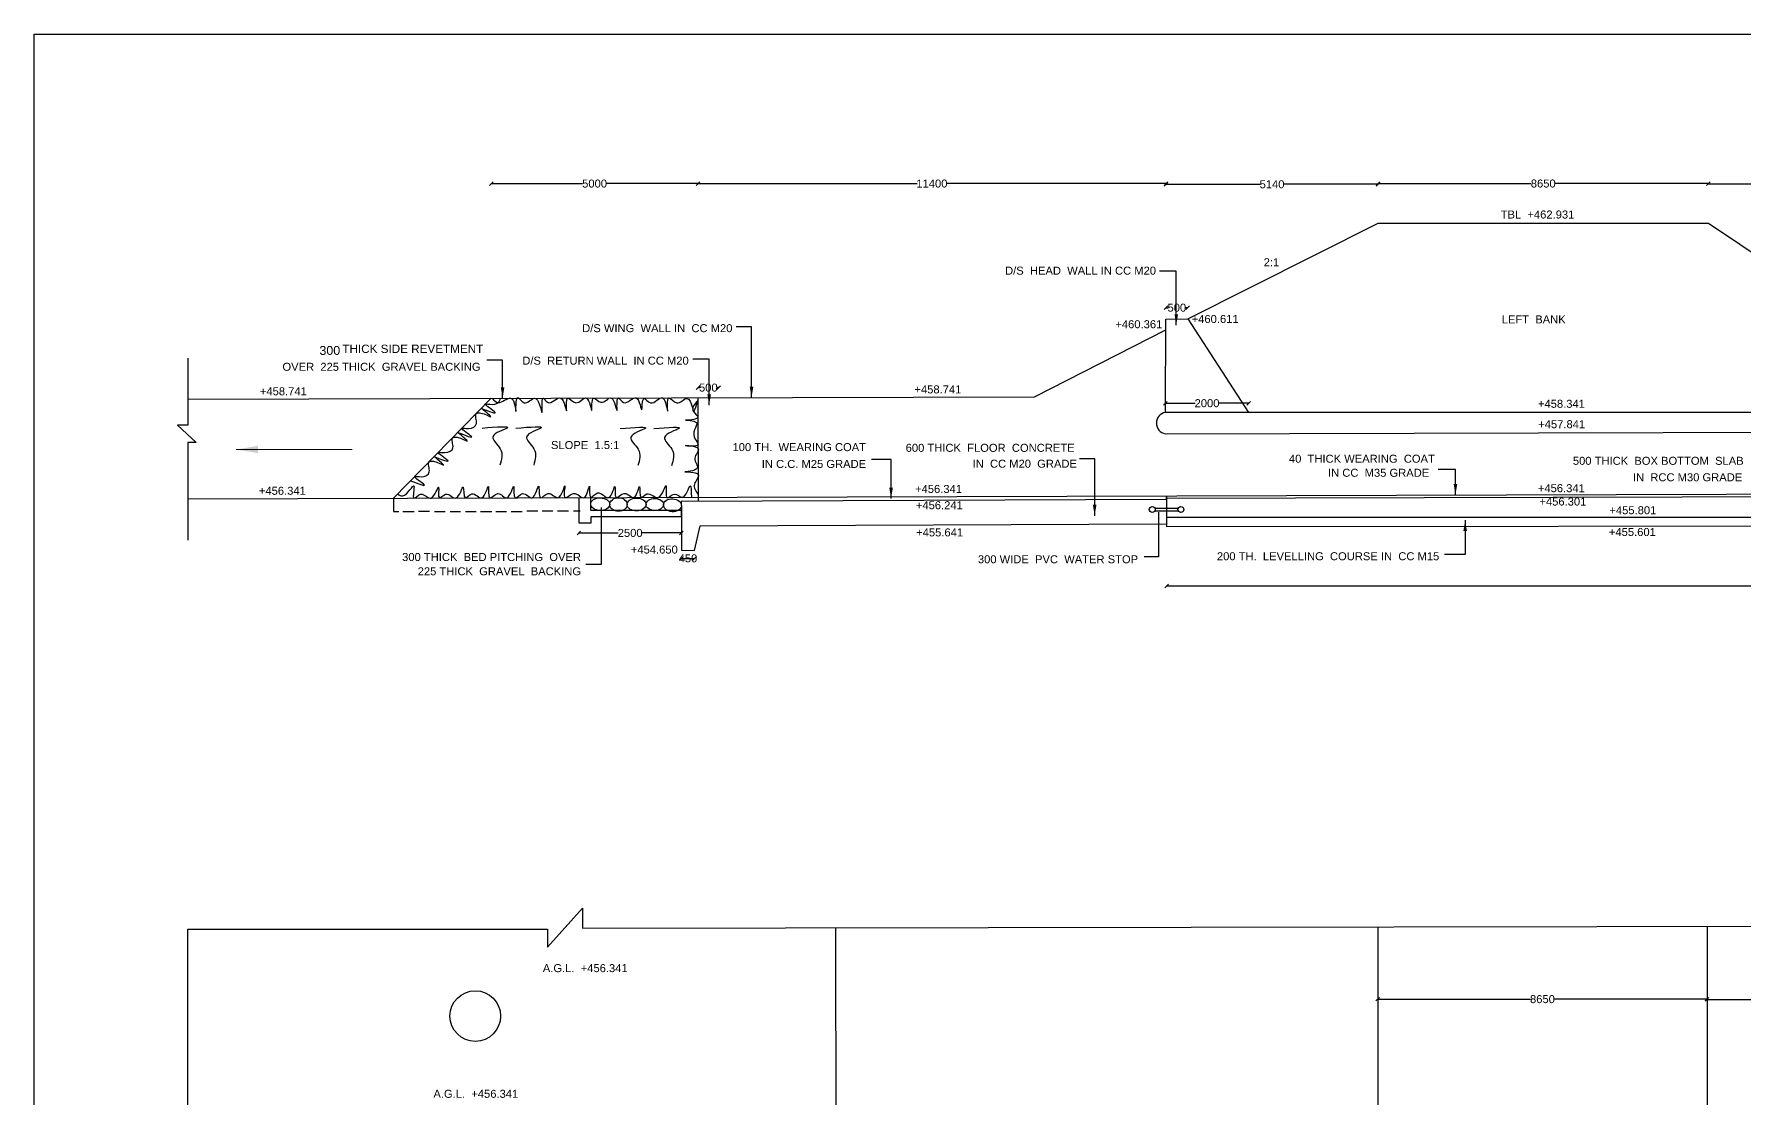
# Model space of a CAD drawing. Header units: millimetres. Extents: x 5124 to 2868371, y 2311 to 44595386.
# Drawn here: x 2735315 to 2782349, y 44565550 to 44594847 of the extents above; entities that cross this region are included whole.
import ezdxf

# ---------------------------------------------------------------- set-up
doc = ezdxf.new("R2010")
doc.units = ezdxf.units.MM
doc.header["$MEASUREMENT"] = 0
for name, color, linetype in [('DIMENSION', 7, 'Continuous'), ('DRAWING', 2, 'Continuous'), ('TEXT', 1, 'Continuous')]:
    doc.layers.add(name, color=color, linetype=linetype)
doc.styles.get("Standard").update_dxf_attribs({"font": 'arial.ttf', "height": 220})
doc.dimstyles.get("Standard").update_dxf_attribs({"dimtxt": 80, "dimasz": 100, "dimexe": 0.18, "dimexo": 0.0625, "dimgap": 0.09, "dimtad": 0, "dimdec": 0, "dimzin": 0, "dimdsep": 46, "dimtxsty": 'Standard', "dimblk": 'OBLIQUE', "dimcen": 0.09, "dimse1": 1, "dimse2": 1, "dimadec": 0, "dimazin": 0, "dimtfac": 1, "dimtdec": 0, "dimtofl": 0, "dimtmove": 0, "dimatfit": 3, "dimfxl": 0, "dimtolj": 1, "dimtzin": 0, "dimarcsym": 0})

# ---------------------------------------------------------------- blocks, each defined once
blk = doc.blocks.new('_Oblique')
at = {"color": 0, "linetype": 'ByBlock', "lineweight": -2}
blk.add_line((-0.5, -0.5), (0.5, 0.5), dxfattribs=at)
blk = doc.blocks.new('*D4')
at = {"layer": 'Defpoints', "color": 0, "transparency": 16777216}
for p in [(2753563, 44590735), (2747883, 44584826), (2753563, 44584841)]:
    blk.add_point(p, dxfattribs=at)
at = {"layer": 'DIMENSION', "color": 0, "lineweight": -2, "transparency": 16777216}
for p, q in [((2747883, 44590735), (2750395, 44590735)), ((2753563, 44590735), (2751051, 44590735))]:
    blk.add_line(p, q, dxfattribs=at)
at = {"layer": 'DIMENSION', "color": 0, "lineweight": -2, "transparency": 16777216, "xscale": 100, "yscale": 100, "zscale": 100, "rotation": 180}
blk.add_blockref('_Oblique', (2747883, 44590735), dxfattribs=at)
at = {"layer": 'DIMENSION', "color": 0, "lineweight": -2, "transparency": 16777216, "xscale": 100, "yscale": 100, "zscale": 100}
blk.add_blockref('_Oblique', (2753563, 44590735), dxfattribs=at)
at = {"layer": 'DIMENSION', "color": 0, "transparency": 16777216, "insert": (2750723, 44590735), "char_height": 220, "attachment_point": 5}
blk.add_mtext('\\A1;5000', dxfattribs=at)
blk = doc.blocks.new('*D5')
at = {"layer": 'Defpoints', "color": 0, "transparency": 16777216}
for p in [(2766433, 44590735), (2766433, 44586715), (2753563, 44584841)]:
    blk.add_point(p, dxfattribs=at)
at = {"layer": 'DIMENSION', "color": 0, "lineweight": -2, "transparency": 16777216}
for p, q in [((2753563, 44590735), (2759595, 44590735)), ((2766433, 44590735), (2760401, 44590735))]:
    blk.add_line(p, q, dxfattribs=at)
at = {"layer": 'DIMENSION', "color": 0, "lineweight": -2, "transparency": 16777216, "xscale": 100, "yscale": 100, "zscale": 100, "rotation": 180}
blk.add_blockref('_Oblique', (2753563, 44590735), dxfattribs=at)
at = {"layer": 'DIMENSION', "color": 0, "lineweight": -2, "transparency": 16777216, "xscale": 100, "yscale": 100, "zscale": 100}
blk.add_blockref('_Oblique', (2766433, 44590735), dxfattribs=at)
at = {"layer": 'DIMENSION', "color": 0, "transparency": 16777216, "insert": (2759998, 44590735), "char_height": 220, "attachment_point": 5}
blk.add_mtext('\\A1;11400', dxfattribs=at)
blk = doc.blocks.new('*D6')
at = {"layer": 'Defpoints', "color": 0, "transparency": 16777216}
for p in [(2772265, 44590715), (2772265, 44589643), (2766434, 44586715)]:
    blk.add_point(p, dxfattribs=at)
at = {"layer": 'DIMENSION', "color": 0, "lineweight": -2, "transparency": 16777216}
for p, q in [((2766434, 44590715), (2769022, 44590715)), ((2772265, 44590715), (2769678, 44590715))]:
    blk.add_line(p, q, dxfattribs=at)
at = {"layer": 'DIMENSION', "color": 0, "lineweight": -2, "transparency": 16777216, "xscale": 100, "yscale": 100, "zscale": 100, "rotation": 180}
blk.add_blockref('_Oblique', (2766434, 44590715), dxfattribs=at)
at = {"layer": 'DIMENSION', "color": 0, "lineweight": -2, "transparency": 16777216, "xscale": 100, "yscale": 100, "zscale": 100}
blk.add_blockref('_Oblique', (2772265, 44590715), dxfattribs=at)
at = {"layer": 'DIMENSION', "color": 0, "transparency": 16777216, "insert": (2769350, 44590715), "char_height": 220, "attachment_point": 5}
blk.add_mtext('\\A1;5140', dxfattribs=at)
blk = doc.blocks.new('*D7')
at = {"layer": 'Defpoints', "color": 0, "transparency": 16777216}
for p in [(2781348, 44590736), (2772265, 44589643), (2781348, 44589643)]:
    blk.add_point(p, dxfattribs=at)
at = {"layer": 'DIMENSION', "color": 0, "lineweight": -2, "transparency": 16777216}
for p, q in [((2772265, 44590736), (2776478, 44590736)), ((2781348, 44590736), (2777135, 44590736))]:
    blk.add_line(p, q, dxfattribs=at)
at = {"layer": 'DIMENSION', "color": 0, "lineweight": -2, "transparency": 16777216, "xscale": 100, "yscale": 100, "zscale": 100, "rotation": 180}
blk.add_blockref('_Oblique', (2772265, 44590736), dxfattribs=at)
at = {"layer": 'DIMENSION', "color": 0, "lineweight": -2, "transparency": 16777216, "xscale": 100, "yscale": 100, "zscale": 100}
blk.add_blockref('_Oblique', (2781348, 44590736), dxfattribs=at)
at = {"layer": 'DIMENSION', "color": 0, "transparency": 16777216, "insert": (2776807, 44590736), "char_height": 220, "attachment_point": 5}
blk.add_mtext('\\A1;8650', dxfattribs=at)
blk = doc.blocks.new('*D8')
at = {"layer": 'Defpoints', "color": 0, "transparency": 16777216}
for p in [(2789131, 44590730), (2781348, 44589643), (2789131, 44584425)]:
    blk.add_point(p, dxfattribs=at)
at = {"layer": 'DIMENSION', "color": 0, "lineweight": -2, "transparency": 16777216}
for p, q in [((2781348, 44590730), (2784911, 44590730)), ((2789131, 44590730), (2785568, 44590730))]:
    blk.add_line(p, q, dxfattribs=at)
at = {"layer": 'DIMENSION', "color": 0, "lineweight": -2, "transparency": 16777216, "xscale": 100, "yscale": 100, "zscale": 100, "rotation": 180}
blk.add_blockref('_Oblique', (2781348, 44590730), dxfattribs=at)
at = {"layer": 'DIMENSION', "color": 0, "lineweight": -2, "transparency": 16777216, "xscale": 100, "yscale": 100, "zscale": 100}
blk.add_blockref('_Oblique', (2789131, 44590730), dxfattribs=at)
at = {"layer": 'DIMENSION', "color": 0, "transparency": 16777216, "insert": (2785240, 44590730), "char_height": 220, "attachment_point": 5}
blk.add_mtext('\\A1;6900', dxfattribs=at)
blk = doc.blocks.new('*D17')
at = {"layer": 'Defpoints', "color": 0, "transparency": 16777216}
for p in [(2767032, 44587320), (2766434, 44587009), (2767032, 44587015)]:
    blk.add_point(p, dxfattribs=at)
at = {"layer": 'DIMENSION', "color": 0, "lineweight": -2, "transparency": 16777216}
for p, q in [((2766434, 44587320), (2766491, 44587320)), ((2767032, 44587320), (2766976, 44587320))]:
    blk.add_line(p, q, dxfattribs=at)
at = {"layer": 'DIMENSION', "color": 0, "lineweight": -2, "transparency": 16777216, "xscale": 100, "yscale": 100, "zscale": 100, "rotation": 180}
blk.add_blockref('_Oblique', (2766434, 44587320), dxfattribs=at)
at = {"layer": 'DIMENSION', "color": 0, "lineweight": -2, "transparency": 16777216, "xscale": 100, "yscale": 100, "zscale": 100}
blk.add_blockref('_Oblique', (2767032, 44587320), dxfattribs=at)
at = {"layer": 'DIMENSION', "color": 0, "transparency": 16777216, "insert": (2766733, 44587320), "char_height": 220, "attachment_point": 5}
blk.add_mtext('\\A1;500', dxfattribs=at)
blk = doc.blocks.new('*D18')
at = {"layer": 'Defpoints', "color": 0, "transparency": 16777216}
for p in [(2766418, 44584439), (2768708, 44584691), (2768708, 44584439)]:
    blk.add_point(p, dxfattribs=at)
at = {"layer": 'DIMENSION', "color": 0, "lineweight": -2, "transparency": 16777216}
for p, q in [((2766418, 44584691), (2767233, 44584691)), ((2768708, 44584691), (2767893, 44584691))]:
    blk.add_line(p, q, dxfattribs=at)
at = {"layer": 'DIMENSION', "color": 0, "lineweight": -2, "transparency": 16777216, "xscale": 100, "yscale": 100, "zscale": 100, "rotation": 180}
blk.add_blockref('_Oblique', (2766418, 44584691), dxfattribs=at)
at = {"layer": 'DIMENSION', "color": 0, "lineweight": -2, "transparency": 16777216, "xscale": 100, "yscale": 100, "zscale": 100}
blk.add_blockref('_Oblique', (2768708, 44584691), dxfattribs=at)
at = {"layer": 'DIMENSION', "color": 0, "transparency": 16777216, "insert": (2767563, 44584691), "char_height": 220, "attachment_point": 5}
blk.add_mtext('\\A1;2000', dxfattribs=at)
blk = doc.blocks.new('*D19')
at = {"layer": 'Defpoints', "color": 0, "transparency": 16777216}
for p in [(2753563, 44584841), (2754137, 44585120), (2754137, 44584843)]:
    blk.add_point(p, dxfattribs=at)
at = {"layer": 'DIMENSION', "color": 0, "lineweight": -2, "transparency": 16777216}
for p, q in [((2753563, 44585120), (2753607, 44585120)), ((2754137, 44585120), (2754093, 44585120))]:
    blk.add_line(p, q, dxfattribs=at)
at = {"layer": 'DIMENSION', "color": 0, "lineweight": -2, "transparency": 16777216, "xscale": 100, "yscale": 100, "zscale": 100, "rotation": 180}
blk.add_blockref('_Oblique', (2753563, 44585120), dxfattribs=at)
at = {"layer": 'DIMENSION', "color": 0, "lineweight": -2, "transparency": 16777216, "xscale": 100, "yscale": 100, "zscale": 100}
blk.add_blockref('_Oblique', (2754137, 44585120), dxfattribs=at)
at = {"layer": 'DIMENSION', "color": 0, "transparency": 16777216, "insert": (2753850, 44585120), "char_height": 220, "attachment_point": 5}
blk.add_mtext('\\A1;500', dxfattribs=at)
blk = doc.blocks.new('*D20')
at = {"layer": 'Defpoints', "color": 0, "transparency": 16777216}
for p in [(2750290, 44581403), (2753112, 44581389), (2753112, 44581121)]:
    blk.add_point(p, dxfattribs=at)
at = {"layer": 'DIMENSION', "color": 0, "lineweight": -2, "transparency": 16777216}
for p, q in [((2750290, 44581121), (2751371, 44581121)), ((2753112, 44581121), (2752031, 44581121))]:
    blk.add_line(p, q, dxfattribs=at)
at = {"layer": 'DIMENSION', "color": 0, "lineweight": -2, "transparency": 16777216, "xscale": 100, "yscale": 100, "zscale": 100, "rotation": 180}
blk.add_blockref('_Oblique', (2750290, 44581121), dxfattribs=at)
at = {"layer": 'DIMENSION', "color": 0, "lineweight": -2, "transparency": 16777216, "xscale": 100, "yscale": 100, "zscale": 100}
blk.add_blockref('_Oblique', (2753112, 44581121), dxfattribs=at)
at = {"layer": 'DIMENSION', "color": 0, "transparency": 16777216, "insert": (2751701, 44581121), "char_height": 220, "attachment_point": 5}
blk.add_mtext('\\A1;2500', dxfattribs=at)
blk = doc.blocks.new('*D21')
at = {"layer": 'Defpoints', "color": 0, "transparency": 16777216}
for p in [(2753108, 44580644), (2753472, 44580642), (2753472, 44580422)]:
    blk.add_point(p, dxfattribs=at)
at = {"layer": 'DIMENSION', "color": 0, "lineweight": -2, "transparency": 16777216}
blk.add_line((2753108, 44580422), (2753472, 44580422), dxfattribs=at)
at = {"layer": 'DIMENSION', "color": 0, "lineweight": -2, "transparency": 16777216, "xscale": 100, "yscale": 100, "zscale": 100, "rotation": 180}
blk.add_blockref('_Oblique', (2753108, 44580422), dxfattribs=at)
at = {"layer": 'DIMENSION', "color": 0, "lineweight": -2, "transparency": 16777216, "xscale": 100, "yscale": 100, "zscale": 100}
blk.add_blockref('_Oblique', (2753472, 44580422), dxfattribs=at)
at = {"layer": 'DIMENSION', "color": 0, "transparency": 16777216, "insert": (2753290, 44580422), "char_height": 220, "attachment_point": 5}
blk.add_mtext('\\A1;450', dxfattribs=at)
blk = doc.blocks.new('*D22')
at = {"layer": 'Defpoints', "color": 0, "transparency": 16777216}
for p in [(2766449, 44581296), (2824553, 44581363), (2824553, 44579663)]:
    blk.add_point(p, dxfattribs=at)
at = {"layer": 'DIMENSION', "color": 0, "lineweight": -2, "transparency": 16777216}
for p, q in [((2766449, 44579663), (2795087, 44579663)), ((2824553, 44579663), (2795915, 44579663))]:
    blk.add_line(p, q, dxfattribs=at)
at = {"layer": 'DIMENSION', "color": 0, "lineweight": -2, "transparency": 16777216, "xscale": 100, "yscale": 100, "zscale": 100, "rotation": 180}
blk.add_blockref('_Oblique', (2766449, 44579663), dxfattribs=at)
at = {"layer": 'DIMENSION', "color": 0, "lineweight": -2, "transparency": 16777216, "xscale": 100, "yscale": 100, "zscale": 100}
blk.add_blockref('_Oblique', (2824553, 44579663), dxfattribs=at)
at = {"layer": 'DIMENSION', "color": 0, "transparency": 16777216, "insert": (2795501, 44579663), "char_height": 220, "attachment_point": 5}
blk.add_mtext('\\A1;51986', dxfattribs=at)
blk = doc.blocks.new('*D34')
at = {"layer": 'Defpoints', "color": 0, "transparency": 16777216}
for p in [(2772259, 44568231), (2781313, 44568292), (2781313, 44568231)]:
    blk.add_point(p, dxfattribs=at)
at = {"layer": 'DIMENSION', "color": 0, "lineweight": -2, "transparency": 16777216}
for p, q in [((2772259, 44568292), (2776458, 44568292)), ((2781313, 44568292), (2777114, 44568292))]:
    blk.add_line(p, q, dxfattribs=at)
at = {"layer": 'DIMENSION', "color": 0, "lineweight": -2, "transparency": 16777216, "xscale": 100, "yscale": 100, "zscale": 100, "rotation": 180}
blk.add_blockref('_Oblique', (2772259, 44568292), dxfattribs=at)
at = {"layer": 'DIMENSION', "color": 0, "lineweight": -2, "transparency": 16777216, "xscale": 100, "yscale": 100, "zscale": 100}
blk.add_blockref('_Oblique', (2781313, 44568292), dxfattribs=at)
at = {"layer": 'DIMENSION', "color": 0, "transparency": 16777216, "insert": (2776786, 44568292), "char_height": 220, "attachment_point": 5}
blk.add_mtext('\\A1;8650', dxfattribs=at)
blk = doc.blocks.new('*D35')
at = {"layer": 'Defpoints', "color": 0, "transparency": 16777216}
for p in [(2781313, 44568292), (2789149, 44568292), (2789149, 44568284)]:
    blk.add_point(p, dxfattribs=at)
at = {"layer": 'DIMENSION', "color": 0, "lineweight": -2, "transparency": 16777216}
for p, q in [((2781313, 44568284), (2784902, 44568284)), ((2789149, 44568284), (2785560, 44568284))]:
    blk.add_line(p, q, dxfattribs=at)
at = {"layer": 'DIMENSION', "color": 0, "lineweight": -2, "transparency": 16777216, "xscale": 100, "yscale": 100, "zscale": 100, "rotation": 180}
blk.add_blockref('_Oblique', (2781313, 44568284), dxfattribs=at)
at = {"layer": 'DIMENSION', "color": 0, "lineweight": -2, "transparency": 16777216, "xscale": 100, "yscale": 100, "zscale": 100}
blk.add_blockref('_Oblique', (2789149, 44568284), dxfattribs=at)
at = {"layer": 'DIMENSION', "color": 0, "transparency": 16777216, "insert": (2785231, 44568284), "char_height": 220, "attachment_point": 5}
blk.add_mtext('\\A1;6900', dxfattribs=at)

msp = doc.modelspace()

# ---------------------------------------------------------------- linework, layer by layer
at = {"layer": 'DIMENSION', "color": 0}
msp.add_lwpolyline([(2868291.4, 44521002.1), (2735314.6, 44521002.1), (2735314.6, 44594846.8), (2868291.4, 44594846.8)], close=True, dxfattribs=at)
for points in [[(2766778.4, 44581719.9), (2766126.5, 44581723.2)], [(2766130.4, 44581804.5), (2766773.1, 44581806)]]:
    msp.add_lwpolyline(points, dxfattribs=at)
for centre in [(2766057.8, 44581767.2), (2766845, 44581767.2)]:
    msp.add_circle(centre, 81.7, dxfattribs=at)
for centre, major_axis, ratio in [((2750878.7, 44581911.7), (-262.3, 6), 0.6640594), ((2751379.3, 44581904), (-238.3, 1.7), 0.7797365), ((2751877.3, 44581905.6), (-259.8, -3.3), 0.6837151), ((2752378.1, 44581904.7), (-241, 4.3), 0.6840979), ((2752863.7, 44581884.3), (-244.7, 16.2), 0.7260198)]:
    msp.add_ellipse(centre, major_axis=major_axis, ratio=ratio, dxfattribs=at)
msp.add_open_spline([(2747611.8, 44584549.1), (2747823, 44584468), (2748220.6, 44584315.1), (2747573.2, 44584718.1), (2747952.2, 44584630.5), (2748121.9, 44584714.1), (2748128.2, 44584816), (2748128.1, 44584826.9)], degree=3, knots=[0, 0, 0, 0, 389.7282661, 734.0050746, 910.974008, 1171.3332348, 1201.4849992, 1201.4849992, 1201.4849992, 1201.4849992], dxfattribs=at)
for points in [[(2747908.9, 44584826.4), (2748073.2, 44584710.6), (2748414.6, 44584827.7), (2748525.3, 44584669.7), (2748560.8, 44584464.9), (2748611.4, 44584844.5), (2748783.6, 44584702.5), (2749075.2, 44584829.5), (2749207.8, 44584649.4), (2749274.8, 44584435), (2749315.8, 44584830.1), (2749425.1, 44584716.3), (2749791.4, 44584831.4), (2749951.9, 44584480.1), (2749988.8, 44584831.9), (2750204.8, 44584706.7), (2750500, 44584833.2), (2750644.9, 44584491), (2750695.4, 44584833.8), (2750894.6, 44584716.2), (2751179.9, 44584835.1), (2751337.4, 44584486.8), (2751375.7, 44584835.6), (2751521.9, 44584710.8), (2751866.4, 44584836.9), (2752020.8, 44584510), (2752078.2, 44584821.4), (2752256.9, 44584702.5), (2752590.3, 44584838.8), (2752732.5, 44584473.1), (2752765.3, 44584839.3), (2752982.6, 44584698.4), (2753256, 44584824), (2753406.3, 44584594.6), (2753432.3, 44584473.1), (2753563.5, 44584768)], [(2746962.8, 44583885.1), (2747337, 44583776.3), (2747077.1, 44584002), (2747254, 44583996.7), (2747476.8, 44584131.4), (2747471, 44584405), (2747596, 44584420.6), (2747868.5, 44584315.7), (2747611.8, 44584549.1)], [(2753563.5, 44584768), (2753439.3, 44584465.3), (2753565.4, 44584301.6), (2753218.2, 44584223.5), (2753520.6, 44584160), (2753472.4, 44583959.9), (2753488.6, 44583705.1), (2753568.5, 44583552.7), (2753220.5, 44583523.8), (2753569, 44583447.5), (2753479.3, 44583178.8), (2753541.7, 44582902.2), (2753202.4, 44582801.9), (2753571.9, 44582734.1), (2753468.4, 44582465.6), (2753574.2, 44582177)], [(2746313.7, 44583221.1), (2746687.9, 44583112.3), (2746428, 44583338), (2746604.9, 44583332.7), (2746827.7, 44583467.4), (2746821.9, 44583741), (2746946.9, 44583756.6), (2747219.4, 44583651.7), (2746962.8, 44583885.1)], [(2747629, 44584008), (2748321.2, 44584008), (2747928.9, 44583767.9), (2748130.2, 44583439.6), (2748121.9, 44582988.2)], [(2748555.3, 44584006), (2749247.4, 44584006), (2748855.2, 44583765.9), (2749056.4, 44583437.6), (2749048.2, 44582986.2)], [(2751422.3, 44583994.8), (2752114.4, 44583994.8), (2751722.1, 44583754.8), (2751923.4, 44583426.5), (2751915.2, 44582975)], [(2752348.5, 44583992.8), (2753040.7, 44583992.8), (2752648.4, 44583752.7), (2752849.7, 44583424.4), (2752841.5, 44582973)], [(2745664.7, 44582557.1), (2746038.9, 44582448.3), (2745779, 44582674), (2745955.8, 44582668.7), (2746178.7, 44582803.3), (2746172.9, 44583077), (2746297.9, 44583092.6), (2746570.3, 44582987.7), (2746313.7, 44583221.1)], [(2745308.5, 44582192.7), (2745449.8, 44582139.7), (2745756.3, 44582415), (2745757.3, 44582081.5), (2745940.5, 44582185.4), (2746230.8, 44582082.9), (2746434.2, 44582381.2), (2746454.8, 44582083.6), (2746627.2, 44582188.3), (2746918.3, 44582085), (2747108.4, 44582380.9), (2747162.9, 44582085.7), (2747348.6, 44582198.4), (2747624.2, 44582087.1), (2747802.5, 44582395.7), (2747837.9, 44582087.7), (2748059.9, 44582204.7), (2748310.4, 44582089.1), (2748500.5, 44582400.5), (2748538.8, 44582089.8), (2748745.1, 44582204.7), (2749005.9, 44582091.2), (2749187.2, 44582410.8), (2749238.8, 44582091.9), (2749445.1, 44582209.1), (2749726, 44582093.4), (2749905.8, 44582416.5), (2749906.8, 44582093.9), (2750143, 44582208.9), (2750439.2, 44582095.5), (2750585.1, 44582413.5), (2750615.9, 44582096), (2750798.8, 44582223.6), (2751116.4, 44582097.5), (2751282.9, 44582403.1), (2751318.3, 44582098.2), (2751540.8, 44582211.7), (2751804.5, 44582099.6), (2751960.7, 44582398.7), (2752006.5, 44582100.2), (2752156.4, 44582195.7), (2752474.7, 44582101.6), (2752688.4, 44582418), (2752717.8, 44582085.2), (2752918.2, 44582189.8), (2753134.9, 44582103.6), (2753353, 44582415), (2753383.9, 44582104.3)]]:
    msp.add_spline(points, degree=3, dxfattribs=at)
at = {"layer": 'DRAWING', "color": 0}
for points in [[(2767032.2, 44587014.5), (2772265.4, 44589643.2), (2781348, 44589643.2), (2789131.3, 44584424.5), (2806126.1, 44584493.2), (2813922.1, 44589778.8), (2819611.4, 44589788.7), (2823988, 44587590), (2821730.7, 44584567)], [(2739542.5, 44584804.1), (2762817.3, 44584866), (2766434.3, 44586715.4)], [(2766417.9, 44584439.3), (2766434.5, 44587008.6), (2767032.2, 44587014.5), (2768707.6, 44584439.3)], [(2739542.5, 44585929), (2739542.5, 44584090.3), (2739251.5, 44584090.3), (2739766.7, 44583613), (2739536.9, 44583613), (2739536.9, 44580923.3)], [(2739536.9, 44582062.8), (2830174, 44582334.5), (2832496.6, 44585955.7), (2846169.9, 44586033.4)], [(2766449.3, 44582083), (2830236.6, 44582245.1), (2832547.1, 44585869.8), (2833177, 44585869.9)], [(2745198.1, 44582079.8), (2747882.8, 44584826.3)], [(2753563.2, 44584841.4), (2753575, 44581998.8)], [(2787996.8, 44584229.2), (2787996.8, 44584439.3), (2766417.9, 44584439.3)], [(2766413.6, 44583849.5), (2824590.8, 44584008.5)], [(2745198.1, 44582079.8), (2745198.2, 44581716.3), (2745339.3, 44581716.3)], [(2750290.4, 44582095.1), (2750290.4, 44581402.5), (2750632.6, 44581402.5), (2750632.6, 44581572.3), (2753113.5, 44581572.3), (2753113.5, 44581739.4), (2750616.9, 44581739.4), (2750615.9, 44582096)], [(2753103.3, 44581996.8), (2766449.3, 44582052.1), (2766449.3, 44582143.5), (2766449.3, 44581295.7), (2787996, 44581321.7), (2787996, 44581545), (2766449.3, 44581545)], [(2753103.3, 44581996.8), (2753113.5, 44581739.4), (2753108.4, 44580644), (2753472.2, 44580642.3), (2753624.6, 44581319.4), (2766449.3, 44581374.1)], [(2745451, 44581716.3), (2745759.6, 44581716.3)], [(2745881.1, 44581722.9), (2746183.2, 44581722.9)], [(2746324.3, 44581716.3), (2746610, 44581716.3)], [(2746754.5, 44581716.3), (2747033.5, 44581716.3)], [(2747171.4, 44581713.1), (2747470.2, 44581713.1)], [(2747585.2, 44581713.1), (2747897.1, 44581713.1)], [(2748012, 44581716.3), (2748305.4, 44581716.3)], [(2748426.8, 44581716.3), (2748732.2, 44581716.3)], [(2748860.2, 44581726.2), (2749165.6, 44581726.2)], [(2749283.8, 44581726.2), (2749576, 44581726.2)], [(2749704.2, 44581732.9), (2750006.1, 44581732.9)], [(2750142, 44581730.6), (2750326.3, 44581730.6)], [(2739535.2, 44564538.9), (2739535.2, 44570214.5), (2749427.9, 44570214.5), (2749427.9, 44569719), (2750387, 44570792.8), (2750387, 44570242), (2795018, 44570315)], [(2762780.5, 44559179.8), (2757366.5, 44564580.5), (2757357.2, 44570253.4)], [(2772258.8, 44570277.8), (2772258.8, 44547013.1)], [(2781313.1, 44570292.6), (2781313.1, 44546926.2)]]:
    msp.add_lwpolyline(points, dxfattribs=at)
msp.add_circle((2747442.6, 44567828.2), 696.7, dxfattribs=at)
msp.add_arc((2766472.1, 44584144), 300.2, 100.39672, 258.75587, dxfattribs=at)

# ---------------------------------------------------------------- texts
at = {"layer": 'TEXT', "color": 0}
for s, height, p in [('TBL  +462.931', 220, (2775638, 44589774.6)), ('2:1', 220, (2769120.8, 44588460.4)), ('D/S  HEAD  WALL IN CC M20', 220, (2762010.1, 44588229.9)), ('D/S WING  WALL IN  CC M20', 220, (2750381, 44586647)), ('+460.361', 220, (2765042.4, 44586755)), ('+460.611', 220, (2767141, 44586899.6)), ('LEFT  BANK', 220, (2775666, 44586888.2)), ('300', 245, (2743157.1, 44586021.5)), ('THICK SIDE REVETMENT', 230, (2743788.2, 44586074.1)), ('OVER  225 THICK  GRAVEL BACKING', 220, (2742140.3, 44585584.2)), ('D/S  RETURN WALL  IN CC M20', 220, (2748735.2, 44585753.1)), ('+458.741', 220, (2741519.8, 44584910.2)), ('+458.741', 220, (2759517.9, 44584961.7)), ('+458.341', 220, (2776662.7, 44584566.4)), ('+457.841', 220, (2776668.8, 44584004.4)), ('SLOPE  1.5:1', 220, (2749523.8, 44583430.4)), ('100 TH.  WEARING COAT', 220, (2754515.3, 44583373.6)), ('600 THICK  FLOOR  CONCRETE', 220, (2759276.7, 44583354.2)), ('IN C.C. M25 GRADE', 220, (2755320, 44582910.4)), ('IN  CC M20  GRADE', 220, (2761117, 44582917.3)), ('40  THICK WEARING  COAT', 220, (2769814.8, 44583054.5)), ('500 THICK  BOX BOTTOM  SLAB', 220, (2777622.2, 44582997.2)), ('+456.341', 220, (2759534.9, 44582222.7)), ('IN CC  M35 GRADE', 220, (2770889.5, 44582667.7)), ('+456.341', 220, (2776659.8, 44582243.3)), ('IN  RCC M30 GRADE', 220, (2779273.8, 44582543.4)), ('+456.341', 220, (2741492.4, 44582172.8)), ('+456.241', 220, (2759557.3, 44581774.3)), ('+456.301', 220, (2776702.8, 44581876.1)), ('+455.801', 220, (2778626.6, 44581637.7)), ('+455.641', 220, (2759564.8, 44581026.8)), ('+455.601', 220, (2778613.4, 44581037.8)), ('300 THICK  BED PITCHING  OVER', 220, (2745431, 44580349.5)), ('+454.650', 220, (2751720.2, 44580554.3)), ('200 TH.  LEVELLING  COURSE IN  CC M15', 220, (2767834.9, 44580370.7)), ('225 THICK  GRAVEL  BACKING', 220, (2745859.5, 44579956.2)), ('300 WIDE  PVC  WATER STOP', 220, (2761262.5, 44580287.2)), ('A.G.L.  +456.341', 220, (2749299.7, 44569036.3)), ('A.G.L.  +456.341', 220, (2746291, 44565578.4))]:
    msp.add_text(s, height=height, dxfattribs=at).set_placement(p)

# ---------------------------------------------------------------- dimensions: what is measured, and where the dimension line sits
at = {"layer": 'DIMENSION', "color": 0}
for base, p1, p2, text, picture, middle in [((2753563.2, 44590734.6), (2747882.8, 44584826.3), (2753563.2, 44584841.4), '5000', '*D4', (2750723, 44590734.6)), ((2766432.6, 44590735.4), (2753563.2, 44584841.4), (2766432.6, 44586714.6), '11400', '*D5', (2759997.9, 44590735.4)), ((2772265.4, 44590714.9), (2766434.3, 44586715.4), (2772265.4, 44589643.2), '5140', '*D6', (2769349.8, 44590714.9)), ((2781348, 44590736), (2772265.4, 44589643.2), (2781348, 44589643.2), '8650', '*D7', (2776806.7, 44590736)), ((2789131.3, 44590730.3), (2781348, 44589643.2), (2789131.3, 44584424.5), '6900', '*D8', (2785239.7, 44590730.3)), ((2767032.2, 44587319.6), (2766434.5, 44587008.6), (2767032.2, 44587014.5), '500', '*D17', (2766733.3, 44587319.6)), ((2754136.6, 44585120.2), (2753563.2, 44584841.4), (2754136.6, 44584842.9), '500', '*D19', (2753849.9, 44585120.2)), ((2768707.6, 44584691.4), (2766417.9, 44584439.3), (2768707.6, 44584439.3), '2000', '*D18', (2767562.8, 44584691.4)), ((2753111.8, 44581121.2), (2750290.4, 44581402.5), (2753111.8, 44581389.5), '2500', '*D20', (2751701.1, 44581121.2)), ((2824552.8, 44579663.2), (2766449.3, 44581295.7), (2824552.8, 44581362.9), '51986', '*D22', (2795501.1, 44579663.2)), ((2781313.1, 44568292.3), (2772258.8, 44568230.6), (2781313.1, 44568230.6), '8650', '*D34', (2776786, 44568292.3)), ((2789149.3, 44568284), (2781313.1, 44568292.3), (2789149.3, 44568292.3), '6900', '*D35', (2785231.2, 44568284))]:
    dim = msp.add_linear_dim(base=base, p1=p1, p2=p2, text=text, dimstyle='Standard', dxfattribs=at)
    dim.commit()
    dim.dimension.update_dxf_attribs({"geometry": picture, "text_midpoint": middle})
dim = msp.add_linear_dim(base=(2753472.2, 44580422), p1=(2753108.4, 44580644), p2=(2753472.2, 44580642.3), text='450', dimstyle='Standard', dxfattribs=at)
dim.commit()
dim.dimension.update_dxf_attribs({"geometry": '*D21', "text_midpoint": (2753290.3, 44580422), "dimtype": 160})

# ---------------------------------------------------------------- leaders
for points, override in [([(2766716.9, 44586841.3), (2766716.9, 44588327), (2766260.3, 44588327)], {"dimasz": 300, "dimgap": 0.09, "dimtad": 0}), ([(2755038.5, 44584845.3), (2755038.5, 44586798.1), (2754611.6, 44586798.1)], {"dimasz": 300, "dimgap": 0.09, "dimtad": 0}), ([(2748193.6, 44584827.1), (2748193.6, 44585876.2), (2747760.9, 44585876.2)], {"dimasz": 300, "dimgap": 0.09, "dimtad": 0}), ([(2753873.3, 44584636.6), (2753873.3, 44585900.4), (2753423.8, 44585900.4)], {"dimasz": 300, "dimgap": 0.09, "dimtad": 0}), ([(2740870.5, 44583418.4), (2744054.2, 44583418.4)], {"dimasz": 600, "dimgap": 0.09, "dimtad": 0, "dimlwd": 0}), ([(2758875.5, 44582067.5), (2758875.5, 44583141.7), (2758339.3, 44583141.7)], {"dimasz": 300, "dimgap": 0.09, "dimtad": 0}), ([(2764473.5, 44581596.1), (2764473.5, 44583162.6), (2764060.4, 44583162.6)], {"dimasz": 300, "dimgap": 0.09, "dimtad": 0}), ([(2774393.8, 44582167.3), (2774393.8, 44582863.7), (2773920.1, 44582863.7)], {"dimasz": 300, "dimgap": 0.09, "dimtad": 0}), ([(2750902.9, 44581823.6), (2750902.9, 44580250.6), (2750483.1, 44580250.6)], {"dimgap": 0.09, "dimtad": 0}), ([(2766228.1, 44581689.6), (2766228.1, 44580462.4), (2765832.5, 44580462.4)], {"dimgap": 0.09, "dimtad": 0}), ([(2774661, 44581471.8), (2774661, 44580529.7), (2774090, 44580529.7)], {"dimasz": 300, "dimgap": 0.09, "dimtad": 0})]:
    msp.add_leader(points, dimstyle='Standard', override=override, dxfattribs=at)

doc.saveas('drawing.dxf')
